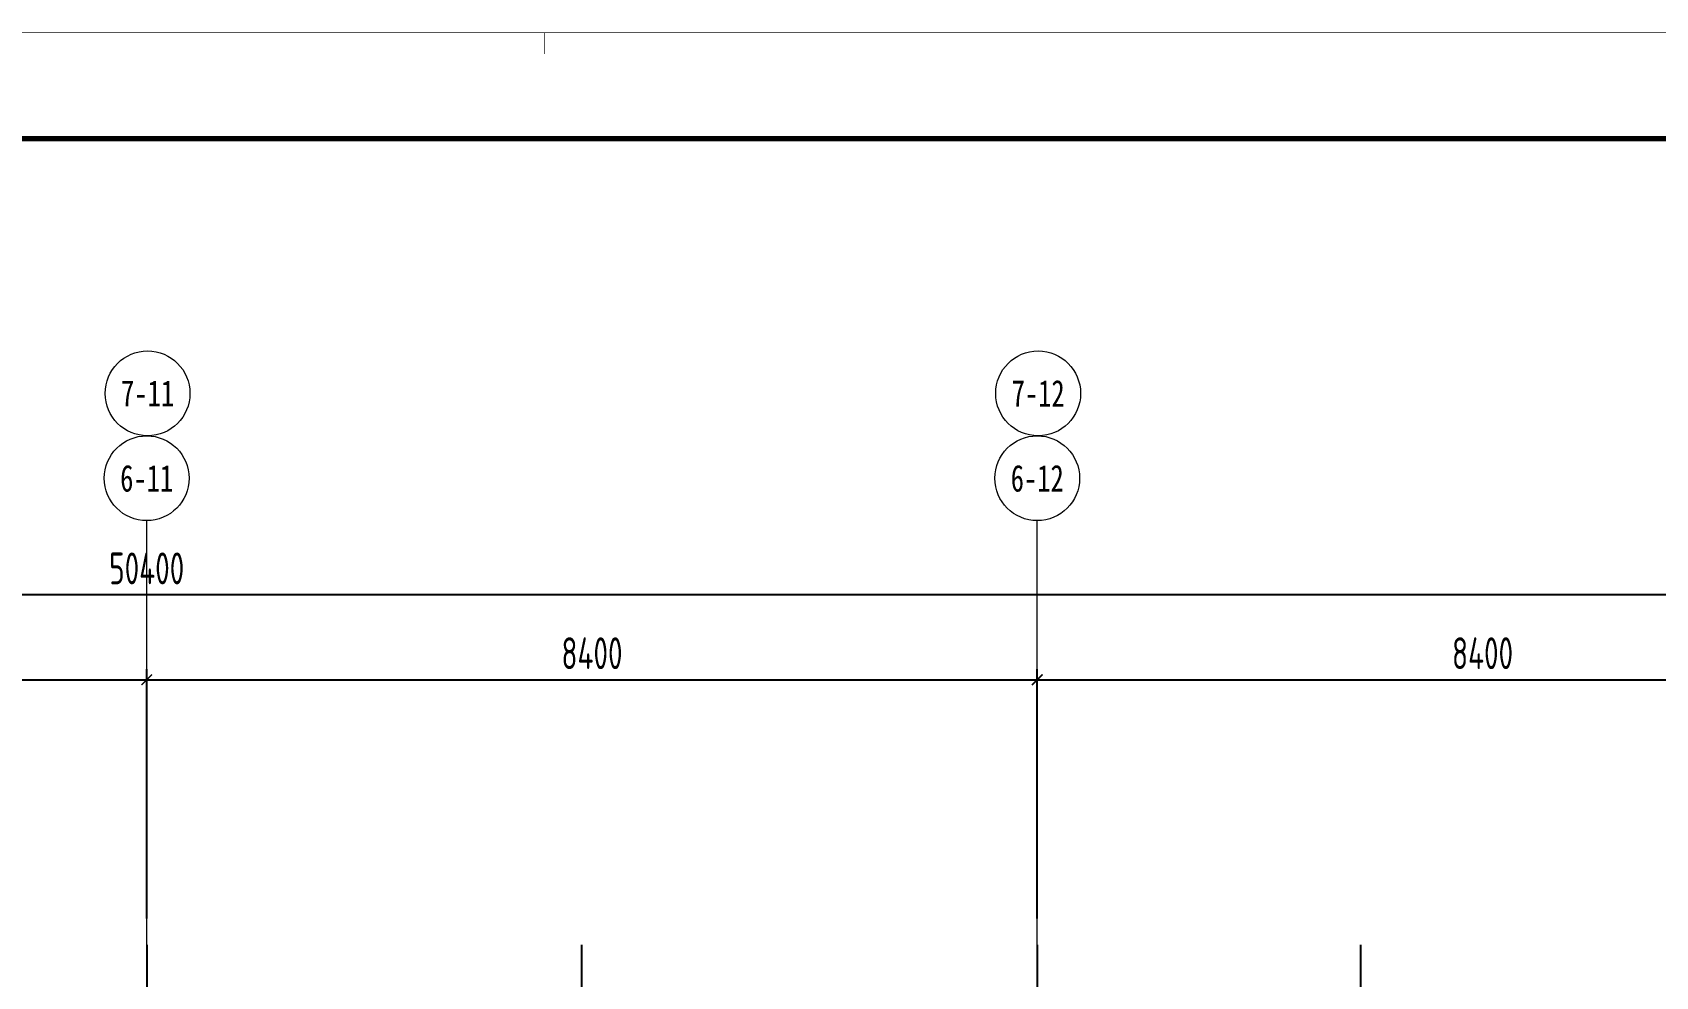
# Model space of a CAD drawing. Header units: millimetres. Extents: x -202076 to 1082610, y -439651 to 179350.
# Drawn here: x 126665 to 141974, y 6021 to 14922 of the extents above; entities that cross this region are included whole.
import ezdxf
from ezdxf.enums import TextEntityAlignment as Align

# ---------------------------------------------------------------- set-up
doc = ezdxf.new("R2010")
doc.units = ezdxf.units.MM
doc.header["$LTSCALE"] = 1000
doc.linetypes.add('DOTE', pattern=[2.42, 2, -0.2, 0.02, -0.2])
for name, color, linetype in [('02-TEXT_轴号', 7, 'Continuous'), ('A_AXIS-轴线', 36, 'DOTE'), ('AXIS_TEXT', 7, 'Continuous')]:
    doc.layers.add(name, color=color, linetype=linetype)
doc.layers.add('DIM', color=3, linetype='Continuous', lineweight=0)
doc.styles.add('_TCH_AXIS', font='STXIHEI.TTF', dxfattribs={"width": 0.75})
doc.styles.add('COMPLEX', font='COMPLEX')
doc.styles.add('TSSD_Dimension', font='tssdeng.shx', dxfattribs={"width": 0.7, "bigfont": 'hztxt.shx'})
doc.dimstyles.new('TSSD_100_100', dxfattribs={"dimtxt": 300, "dimasz": 100, "dimexe": 100, "dimexo": 250, "dimgap": 100, "dimtad": 1, "dimdec": 0, "dimzin": 0, "dimdsep": 46, "dimtxsty": 'TSSD_Dimension', "dimblk": 'ARCHTICK', "dimcen": 0, "dimdle": 100, "dimclrt": 7, "dimadec": 0, "dimazin": 0, "dimtfac": 1, "dimtdec": 0, "dimtix": 1, "dimtmove": 2, "dimatfit": 3, "dimfxl": 1, "dimtolj": 1, "dimtzin": 0, "dimarcsym": 0})

# ---------------------------------------------------------------- blocks, each defined once
blk = doc.blocks.new('_AXISO')
blk.add_circle((0, 0), 0.5)
at = {"layer": 'AXIS_TEXT', "style": 'COMPLEX', "width": 1.041667}
blk.add_attdef('A', text='', height=0.56, dxfattribs=at).set_placement((-0.25, -0.28), (0.25, -0.28), align=Align.FIT)
blk = doc.blocks.new('_ARCHTICK')
at = {"color": 0, "linetype": 'ByBlock', "const_width": 0.15}
blk.add_lwpolyline([(-0.5, -0.5), (0.5, 0.5)], dxfattribs=at)
blk = doc.blocks.new('*D271')
at = {"layer": 'Defpoints', "color": 0, "transparency": 16777216}
for p in [(127743, 8819), (119343, 6319), (127743, 6319)]:
    blk.add_point(p, dxfattribs=at)
at = {"layer": 'DIM', "color": 0, "lineweight": -2, "transparency": 16777216}
for p, q in [((119343, 6569), (119343, 8919)), ((127743, 6569), (127743, 8919)), ((119243, 8819), (127843, 8819))]:
    blk.add_line(p, q, dxfattribs=at)
at = {"layer": 'DIM', "color": 0, "lineweight": -2, "transparency": 16777216, "xscale": 100, "yscale": 100, "zscale": 100, "rotation": 180}
blk.add_blockref('_ARCHTICK', (119343, 8819), dxfattribs=at)
at = {"layer": 'DIM', "color": 0, "lineweight": -2, "transparency": 16777216, "xscale": 100, "yscale": 100, "zscale": 100}
blk.add_blockref('_ARCHTICK', (127743, 8819), dxfattribs=at)
at = {"layer": 'DIM', "color": 7, "transparency": 16777216, "insert": (123543, 9069), "char_height": 300, "attachment_point": 5, "style": 'TSSD_Dimension'}
blk.add_mtext('\\A1;8400', dxfattribs=at)
blk = doc.blocks.new('*D272')
at = {"layer": 'Defpoints', "color": 0, "transparency": 16777216}
for p in [(136143, 8819), (127743, 6319), (136143, 6319)]:
    blk.add_point(p, dxfattribs=at)
at = {"layer": 'DIM', "color": 0, "lineweight": -2, "transparency": 16777216}
for p, q in [((127743, 6569), (127743, 8919)), ((136143, 6569), (136143, 8919)), ((127643, 8819), (136243, 8819))]:
    blk.add_line(p, q, dxfattribs=at)
at = {"layer": 'DIM', "color": 0, "lineweight": -2, "transparency": 16777216, "xscale": 100, "yscale": 100, "zscale": 100, "rotation": 180}
blk.add_blockref('_ARCHTICK', (127743, 8819), dxfattribs=at)
at = {"layer": 'DIM', "color": 0, "lineweight": -2, "transparency": 16777216, "xscale": 100, "yscale": 100, "zscale": 100}
blk.add_blockref('_ARCHTICK', (136143, 8819), dxfattribs=at)
at = {"layer": 'DIM', "color": 7, "transparency": 16777216, "insert": (131943, 9069), "char_height": 300, "attachment_point": 5, "style": 'TSSD_Dimension'}
blk.add_mtext('\\A1;8400', dxfattribs=at)
blk = doc.blocks.new('*D273')
at = {"layer": 'Defpoints', "color": 0, "transparency": 16777216}
for p in [(144543, 8819), (136143, 6319), (144543, 6319)]:
    blk.add_point(p, dxfattribs=at)
at = {"layer": 'DIM', "color": 0, "lineweight": -2, "transparency": 16777216}
for p, q in [((136143, 6569), (136143, 8919)), ((144543, 6569), (144543, 8919)), ((136043, 8819), (144643, 8819))]:
    blk.add_line(p, q, dxfattribs=at)
at = {"layer": 'DIM', "color": 0, "lineweight": -2, "transparency": 16777216, "xscale": 100, "yscale": 100, "zscale": 100, "rotation": 180}
blk.add_blockref('_ARCHTICK', (136143, 8819), dxfattribs=at)
at = {"layer": 'DIM', "color": 0, "lineweight": -2, "transparency": 16777216, "xscale": 100, "yscale": 100, "zscale": 100}
blk.add_blockref('_ARCHTICK', (144543, 8819), dxfattribs=at)
at = {"layer": 'DIM', "color": 7, "transparency": 16777216, "insert": (140343, 9069), "char_height": 300, "attachment_point": 5, "style": 'TSSD_Dimension'}
blk.add_mtext('\\A1;8400', dxfattribs=at)
blk = doc.blocks.new('*D275')
at = {"layer": 'Defpoints', "color": 0, "transparency": 16777216}
for p in [(102543, 9619), (102543, 6319), (152943, 6319)]:
    blk.add_point(p, dxfattribs=at)
at = {"layer": 'DIM', "color": 0, "lineweight": -2, "transparency": 16777216}
for p, q in [((102543, 6569), (102543, 9719)), ((152943, 6569), (152943, 9719)), ((153043, 9619), (102443, 9619))]:
    blk.add_line(p, q, dxfattribs=at)
at = {"layer": 'DIM', "color": 0, "lineweight": -2, "transparency": 16777216, "xscale": 100, "yscale": 100, "zscale": 100, "rotation": 180}
blk.add_blockref('_ARCHTICK', (102543, 9619), dxfattribs=at)
at = {"layer": 'DIM', "color": 0, "lineweight": -2, "transparency": 16777216, "xscale": 100, "yscale": 100, "zscale": 100}
blk.add_blockref('_ARCHTICK', (152943, 9619), dxfattribs=at)
at = {"layer": 'DIM', "color": 7, "transparency": 16777216, "insert": (127743, 9869), "char_height": 300, "attachment_point": 5, "style": 'TSSD_Dimension'}
blk.add_mtext('\\A1;50400', dxfattribs=at)
blk = doc.blocks.new('图框-A1')
for points, const_width in [([(0, 0), (841, 0), (841, 594), (0, 594)], 0.05), ([(766, 584), (25, 584), (25, 10), (766, 10)], 0.5)]:
    blk.add_lwpolyline(points, close=True, dxfattribs=dict(const_width=const_width))
at = {"const_width": 0.05}
blk.add_lwpolyline([(420.5, 594), (420.5, 592)], dxfattribs=at)

msp = doc.modelspace()

# ---------------------------------------------------------------- linework, layer by layer
at = {"layer": 'A_AXIS-轴线'}
for p, q in [((127742.7, 6319), (127742.7, -18881)), ((131842.7, 6319), (131842.7, -6281)), ((136142.7, 6319), (136142.7, -18881)), ((139192.7, 6319), (139192.7, -6281))]:
    msp.add_line(p, q, dxfattribs=at)
at = {"layer": 'DIM'}
for p, q in [((127742.7, 6319), (127742.7, 10319)), ((136142.7, 6319), (136142.7, 10319))]:
    msp.add_line(p, q, dxfattribs=at)

# ---------------------------------------------------------------- block references
at = {"xscale": 100, "yscale": 100, "zscale": 100}
msp.add_blockref('图框-A1', (89442.7, -44481), dxfattribs=at)
at = {"layer": 'DIM'}
ref = msp.add_blockref('_AXISO', (127751.2, 11518.9), dxfattribs=dict(at, xscale=800, yscale=800, zscale=800))
ref.add_attrib('A', '7-11', dxfattribs={"layer": '02-TEXT_轴号', "height": 247.28, "style": '_TCH_AXIS', "width": 0.761209}).set_placement((127499.9, 11395.3), (128002.4, 11395.3), align=Align.FIT)
ref = msp.add_blockref('_AXISO', (136151.2, 11518.9), dxfattribs=dict(at, xscale=800, yscale=800, zscale=800))
ref.add_attrib('A', '7-12', dxfattribs={"layer": '02-TEXT_轴号', "height": 252.11, "style": '_TCH_AXIS', "width": 0.743037}).set_placement((135901.1, 11392.9), (136401.2, 11392.9), align=Align.FIT)
ref = msp.add_blockref('_AXISO', (127742.7, 10719), dxfattribs=dict(at, xscale=800, yscale=800, zscale=800))
ref.add_attrib('A', '6-11', dxfattribs={"layer": '02-TEXT_轴号', "height": 252.11, "style": '_TCH_AXIS', "width": 0.743037}).set_placement((127492.6, 10592.9), (127992.7, 10592.9), align=Align.FIT)
ref = msp.add_blockref('_AXISO', (136142.7, 10719), dxfattribs=dict(at, xscale=800, yscale=800, zscale=800))
ref.add_attrib('A', '6-12', dxfattribs={"layer": '02-TEXT_轴号', "height": 252.11, "style": '_TCH_AXIS', "width": 0.743037}).set_placement((135892.6, 10592.9), (136392.7, 10592.9), align=Align.FIT)

# ---------------------------------------------------------------- dimensions: what is measured, and where the dimension line sits
for base, p1, p2, picture, middle in [((102542.7, 9619), (152942.7, 6319), (102542.7, 6319), '*D275', (127742.7, 9869)), ((127742.7, 8819), (119342.7, 6319), (127742.7, 6319), '*D271', (123542.7, 9069)), ((136142.7, 8819), (127742.7, 6319), (136142.7, 6319), '*D272', (131942.7, 9069)), ((144542.7, 8819), (136142.7, 6319), (144542.7, 6319), '*D273', (140342.7, 9069))]:
    dim = msp.add_linear_dim(base=base, p1=p1, p2=p2, dimstyle='TSSD_100_100', dxfattribs=at)
    dim.commit()
    dim.dimension.update_dxf_attribs({"geometry": picture, "text_midpoint": middle})

doc.saveas('drawing.dxf')
